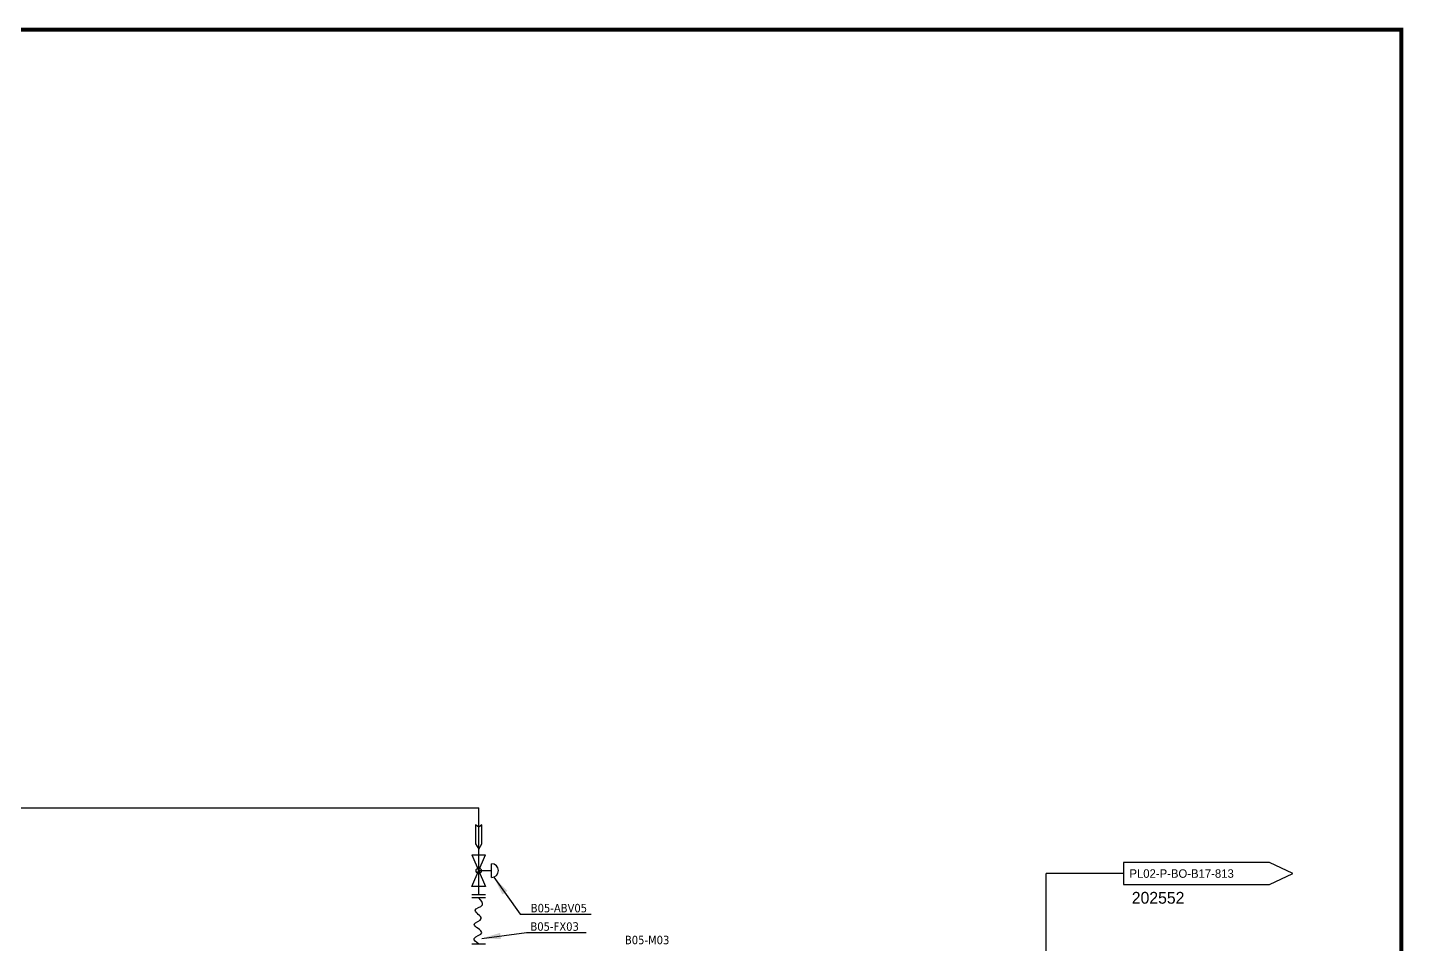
# Model space of a CAD drawing. Header units: millimetres. Extents: x -6314 to 11113, y -129 to 3675.
# Drawn here: x -3009 to -1193, y 2286 to 3495 of the extents above; entities that cross this region are included whole.
import ezdxf

# ---------------------------------------------------------------- set-up
doc = ezdxf.new("R2010")
doc.units = ezdxf.units.MM
doc.layers.add('HW LINE', color=1, linetype='Continuous')
doc.layers.add('Reference', color=6, linetype='Continuous')
doc.layers.add('TITLE TEXT', color=7, linetype='Continuous', lineweight=20)
doc.dimstyles.new('ISO-25', dxfattribs={"dimtxt": 2.5, "dimasz": 2.5, "dimexe": 1.25, "dimexo": 0.625, "dimtad": 1, "dimtxsty": 'Standard', "dimcen": 2.5, "dimadec": 0, "dimazin": 0, "dimtfac": 1, "dimtmove": 0, "dimatfit": 3, "dimfxl": 1, "dimarcsym": 0})

msp = doc.modelspace()

# ---------------------------------------------------------------- linework, layer by layer
for p, q in [((-4910.6, 2465.9), (-2413.7, 2465.9)), ((-2413.7, 2350.9), (-2413.7, 2465.9)), ((-1664.5, 1184.9), (-1664.5, 2379.2))]:
    msp.add_line(p, q)
at = {"linetype": 'Continuous', "lineweight": -3}
for p, q in [((-2422.8, 2362.2), (-2404.6, 2403.8)), ((-2422.8, 2403.8), (-2404.6, 2362.2)), ((-2422.8, 2403.8), (-2404.6, 2403.8)), ((-2413.7, 2383), (-2396.7, 2383)), ((-2396.7, 2373.9), (-2396.7, 2392.1)), ((-2404.6, 2362.2), (-2422.8, 2362.2)), ((-2404.6, 2350.9), (-2422.8, 2350.9)), ((-2404.6, 2347.1), (-2422.8, 2347.1)), ((-2404.6, 2286), (-2422.8, 2286))]:
    msp.add_line(p, q, dxfattribs=at)
msp.add_lwpolyline([(-1562.4, 2379.2), (-1664.5, 2379.2), (-1664.5, 2379.2)])
msp.add_circle((-2413.7, 2383), 3.45)
msp.add_arc((-2396.7, 2383), 9.1, 270, 90, dxfattribs=at)
msp.add_spline([(-2413.7, 2286), (-2419.7, 2293.5), (-2409.5, 2301), (-2419.5, 2312.3), (-2410.3, 2319.6), (-2418.4, 2330.6), (-2408.8, 2337.7), (-2413.7, 2347.1)], degree=3)
at = {"layer": 'HW LINE'}
msp.add_lwpolyline([(-2417.8, 2418.2), (-2413.7, 2411.3), (-2409.6, 2418.2), (-2409.6, 2443.6), (-2413.7, 2440.1), (-2417.8, 2443.6), (-2417.8, 2418.2)], close=True, dxfattribs=at)
at = {"layer": 'Reference'}
msp.add_lwpolyline([(-1369.9, 2393.8), (-1562.4, 2393.8), (-1562.4, 2364.6), (-1369.9, 2364.6), (-1339.1, 2379.2)], close=True, dxfattribs=at)
at = {"layer": 'TITLE TEXT', "ltscale": 5, "const_width": 5.38}
msp.add_lwpolyline([(-1195.5, 3492.8), (-1195.5, -125.9), (-6311.5, -125.9), (-6311.5, 3492.8)], close=True, dxfattribs=at)

# ---------------------------------------------------------------- texts
at = {"insert": (-1554.6, 2384.7), "char_height": 11.166, "attachment_point": 1}
msp.add_mtext_dynamic_manual_height_columns('PL02-P-BO-B17-813', width=282.315, gutter_width=8.96, heights=[0], dxfattribs=at)
at = {"char_height": 11.166, "width": 777.184}
for s, insert, attachment_point in [('{\\fTahoma|b0|i0|c0|p34;B05-ABV05}', (-2270.6, 2339.1), 3), ('{\\fTahoma|b0|i0|c0|p34;B05-FX03}', (-2345.4, 2314.8), 1), ('{\\fTahoma|b0|i0|c0|p34;B05-M03}', (-2162, 2297), 3)]:
    msp.add_mtext(s, dxfattribs=dict(at, insert=insert, attachment_point=attachment_point))
at = {"layer": 'Reference', "insert": (-1551.5, 2354.9), "char_height": 15.57, "attachment_point": 1}
msp.add_mtext_dynamic_manual_height_columns('202552', width=393.671, gutter_width=12.5, heights=[0], dxfattribs=at)

# ---------------------------------------------------------------- leaders
at = {"linetype": 'Continuous', "lineweight": -3}
for points in [[(-2393.7, 2374.2), (-2358.9, 2325.6), (-2265.2, 2325.6)], [(-2409.7, 2293.5), (-2350.7, 2301.3), (-2271.7, 2301.3)]]:
    msp.add_leader(points, dimstyle='ISO-25', override={"dimscale": 10, "dimtad": 0}, dxfattribs=at)

doc.saveas('drawing.dxf')
